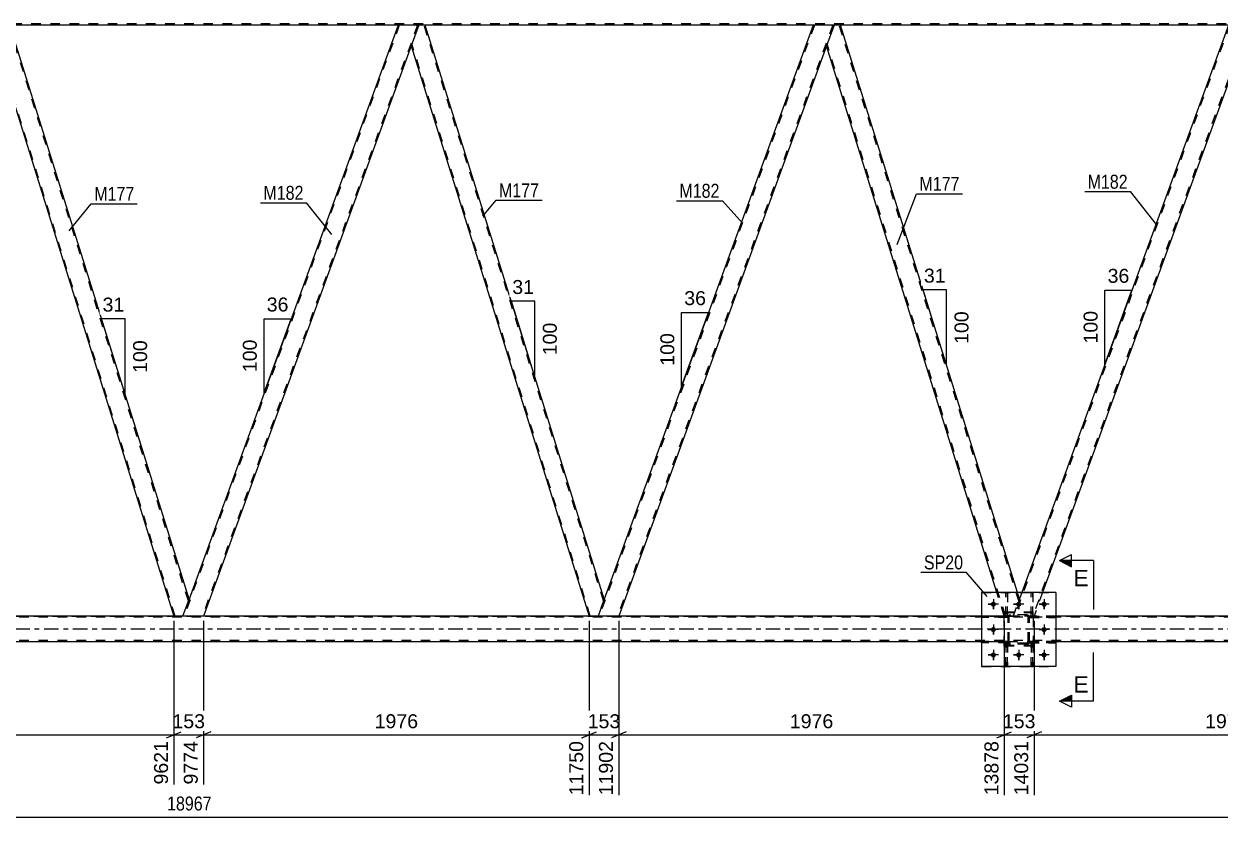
# Model space of a CAD drawing. Header units: millimetres. Extents: x -116 to 725, y -402 to 192.
# Drawn here: x 278.2 to 523.4, y -164.5 to -1.8 of the extents above; entities that cross this region are included whole.
import ezdxf

# ---------------------------------------------------------------- set-up
doc = ezdxf.new("R2010")
doc.units = ezdxf.units.MM
doc.linetypes.add('DXK_LINE_DOT2', pattern=[3.9198, 1.9599, -1.9599])
doc.linetypes.add('DXK_LINE_DOT3', pattern=[5.9187, 2.979, -0.9799, 0.9799, -0.9799])
doc.styles.add('Arial', font='ARIAL.TTF', dxfattribs={"height": 0.2})
doc.styles.add('Arial Narrow', font='ARIALN.TTF', dxfattribs={"height": 0.2})

# ---------------------------------------------------------------- blocks, each defined once
blk = doc.blocks.new('Part-200057495-4898 - 4561')
at = {"color": 7, "linetype": 'DXK_LINE_DOT2'}
for p, q in [((484.33, -128.75), (484.33, -128.43)), ((484.33, -128.43), (489.73, -128.43)), ((489.73, -128.75), (484.33, -128.75)), ((484.93, -128.75), (484.93, -128.43)), ((489.73, -128.43), (489.73, -128.75))]:
    blk.add_line(p, q, dxfattribs=at)
blk = doc.blocks.new('Part-200057495-4970 - 4561')
at = {"color": 7, "linetype": 'DXK_LINE_DOT2'}
for p, q in [((489.73, -123.23), (484.33, -123.23)), ((484.33, -123.23), (484.33, -123.55)), ((484.33, -123.55), (489.73, -123.55)), ((484.93, -123.55), (484.93, -123.23)), ((489.73, -123.55), (489.73, -123.23))]:
    blk.add_line(p, q, dxfattribs=at)
blk = doc.blocks.new('Part-200057495-4909 - 4561')
at = {"color": 2, "linetype": 'Continuous'}
for p, q in [((479.48, -118.4), (479.48, -118.39)), ((479.8, -118.39), (479.48, -118.39)), ((479.8, -118.4), (479.8, -118.39))]:
    blk.add_line(p, q, dxfattribs=at)
at = {"color": 7, "linetype": 'DXK_LINE_DOT2'}
for p, q in [((479.48, -123.24), (479.48, -118.4)), ((479.8, -123.24), (479.8, -118.4)), ((479.48, -122.64), (479.8, -122.64)), ((479.8, -123.24), (479.48, -123.24))]:
    blk.add_line(p, q, dxfattribs=at)
blk = doc.blocks.new('Part-200057495-4897 - 4561')
at = {"color": 7, "linetype": 'DXK_LINE_DOT2'}
for p, q in [((484.33, -123.55), (484.33, -123.23)), ((484.33, -123.23), (489.73, -123.23)), ((489.73, -123.55), (484.33, -123.55)), ((484.93, -123.55), (484.93, -123.23)), ((489.73, -123.23), (489.73, -123.55))]:
    blk.add_line(p, q, dxfattribs=at)
blk = doc.blocks.new('Part-200057495-4896 - 4561')
at = {"color": 2, "linetype": 'Continuous'}
for p, q in [((489.73, -118.4), (474.53, -118.4)), ((474.53, -118.4), (474.53, -133.6)), ((489.73, -118.4), (489.73, -133.6)), ((489.73, -133.6), (474.53, -133.6))]:
    blk.add_line(p, q, dxfattribs=at)
blk = doc.blocks.new('Part-200057495-4906 - 4561')
at = {"color": 7, "linetype": 'DXK_LINE_DOT2'}
for p, q in [((479.93, -128.43), (474.53, -128.43)), ((474.53, -128.75), (474.53, -128.43)), ((479.93, -128.75), (474.53, -128.75)), ((479.33, -128.75), (479.33, -128.43)), ((479.93, -128.43), (479.93, -128.75))]:
    blk.add_line(p, q, dxfattribs=at)
blk = doc.blocks.new('Part-200057495-4791 - 4561')
at = {"color": 7, "linetype": 'DXK_LINE_DOT2'}
for p, q in [((484.68, -133.59), (484.68, -128.76)), ((484.68, -128.76), (485, -128.76)), ((484.68, -129.36), (485, -129.36)), ((485, -128.76), (485, -133.59)), ((485, -133.59), (484.68, -133.59))]:
    blk.add_line(p, q, dxfattribs=at)
blk = doc.blocks.new('Part-200057495-4930 - 4561')
at = {"color": 7, "linetype": 'DXK_LINE_DOT2'}
for p, q in [((635.87, -123.46), (-43.23, -123.46)), ((48.85, -123.22), (635.87, -123.22)), ((489.73, -123.22), (474.53, -123.22)), ((635.87, -128.26), (-43.23, -128.26)), ((489.73, -128.5), (474.53, -128.5))]:
    blk.add_line(p, q, dxfattribs=at)
at = {"color": 2, "linetype": 'Continuous'}
for p, q in [((474.53, -123.22), (234.31, -123.22)), ((635.87, -123.22), (489.73, -123.22)), ((474.53, -128.5), (234.31, -128.5)), ((635.87, -128.5), (489.73, -128.5))]:
    blk.add_line(p, q, dxfattribs=at)
at = {"color": 7, "linetype": 'DXK_LINE_DOT3'}
blk.add_line((-43.23, -125.86), (635.87, -125.86), dxfattribs=at)
blk = doc.blocks.new('Part-200057495-4812 - 4561')
at = {"color": 7, "linetype": 'DXK_LINE_DOT2'}
for p, q in [((479.48, -133.59), (479.48, -128.76)), ((479.48, -128.76), (479.8, -128.76)), ((479.48, -129.36), (479.8, -129.36)), ((479.8, -128.76), (479.8, -133.59)), ((479.8, -133.59), (479.48, -133.59))]:
    blk.add_line(p, q, dxfattribs=at)
blk = doc.blocks.new('Part-200057495-4815 - 4561')
at = {"color": 7, "linetype": 'DXK_LINE_DOT2'}
for p, q in [((484.68, -123.24), (484.68, -118.39)), ((484.68, -118.39), (485, -118.39)), ((485, -118.39), (485, -123.24)), ((484.68, -122.64), (485, -122.64)), ((485, -123.24), (484.68, -123.24))]:
    blk.add_line(p, q, dxfattribs=at)
blk = doc.blocks.new('Part-200057495-4818 - 4561')
at = {"color": 7, "linetype": 'DXK_LINE_DOT2'}
for p, q in [((479.48, -123.24), (479.48, -118.39)), ((479.48, -118.39), (479.8, -118.39)), ((479.8, -118.39), (479.8, -123.24)), ((479.48, -122.64), (479.8, -122.64)), ((479.8, -123.24), (479.48, -123.24))]:
    blk.add_line(p, q, dxfattribs=at)
blk = doc.blocks.new('Part-200057495-4819 - 4561')
at = {"color": 7, "linetype": 'DXK_LINE_DOT2'}
for p, q in [((479.93, -128.43), (474.53, -128.43)), ((474.53, -128.43), (474.53, -128.75)), ((479.93, -128.75), (474.53, -128.75)), ((479.33, -128.75), (479.33, -128.43)), ((479.93, -128.75), (479.93, -128.43))]:
    blk.add_line(p, q, dxfattribs=at)
blk = doc.blocks.new('Part-200057495-4824 - 4561')
at = {"color": 7, "linetype": 'DXK_LINE_DOT2'}
for p, q in [((681.45, -1.76), (-18.66, -1.76)), ((360.44, -2), (354.86, -2)), ((445.57, -2), (440, -2))]:
    blk.add_line(p, q, dxfattribs=at)
at = {"color": 2, "linetype": 'Continuous'}
for p, q in [((354.86, -2), (275.3, -2)), ((440, -2), (360.44, -2)), ((525.13, -2), (445.57, -2))]:
    blk.add_line(p, q, dxfattribs=at)
blk = doc.blocks.new('Part-200057495-4831 - 4561')
at = {"color": 7, "linetype": 'DXK_LINE_DOT2'}
for p, q in [((479.93, -123.48), (479.96, -123.29)), ((479.96, -123.29), (479.93, -123.48)), ((479.93, -128.52), (479.93, -123.48)), ((480.17, -123.48), (480.19, -123.38)), ((480.17, -128.52), (480.17, -123.48)), ((480.19, -123.38), (480.24, -123.31)), ((480.22, -123.03), (480.41, -123)), ((480.41, -123), (480.22, -123.03)), ((480.24, -123.31), (480.32, -123.25)), ((480.32, -123.25), (480.41, -123.24)), ((483.85, -123), (480.41, -123)), ((480.41, -123.24), (483.85, -123.24)), ((483.85, -123), (484.03, -123.03)), ((484.03, -123.03), (483.85, -123)), ((483.85, -123.24), (483.94, -123.25)), ((483.94, -123.25), (484.02, -123.31)), ((484.02, -123.31), (484.07, -123.38)), ((484.07, -123.38), (484.09, -123.48)), ((484.09, -128.52), (484.09, -123.48)), ((484.29, -123.29), (484.33, -123.48)), ((484.33, -123.48), (484.29, -123.29)), ((484.33, -128.52), (484.33, -123.48)), ((479.96, -128.7), (479.93, -128.52)), ((479.93, -128.52), (479.96, -128.7)), ((480.19, -128.61), (480.17, -128.52)), ((480.24, -128.69), (480.19, -128.61)), ((480.41, -129), (480.22, -128.96)), ((480.22, -128.96), (480.41, -129)), ((480.32, -128.74), (480.24, -128.69)), ((480.41, -128.76), (480.32, -128.74)), ((483.85, -128.76), (480.41, -128.76)), ((483.85, -129), (480.41, -129)), ((483.94, -128.74), (483.85, -128.76)), ((484.03, -128.96), (483.85, -129)), ((483.85, -129), (484.03, -128.96)), ((484.02, -128.69), (483.94, -128.74)), ((484.07, -128.61), (484.02, -128.69)), ((484.09, -128.52), (484.07, -128.61)), ((484.33, -128.52), (484.29, -128.7)), ((484.29, -128.7), (484.33, -128.52))]:
    blk.add_line(p, q, dxfattribs=at)
at = {"color": 7, "linetype": 'DXK_LINE_DOT3'}
blk.add_line((482.13, -126), (482.13, -126), dxfattribs=at)
at = {"color": 7, "linetype": 'DXK_LINE_DOT2'}
for centre, start, end in [((480.41, -123.48), 112.5, 157.5), ((480.41, -123.48), 112.5, 157.5), ((483.85, -123.48), 22.5, 67.5), ((483.85, -123.48), 22.5, 67.5), ((480.41, -128.52), 202.5, 247.5), ((480.41, -128.52), 202.5, 247.5), ((483.85, -128.52), 292.5, 337.5), ((483.85, -128.52), 292.5, 337.5)]:
    blk.add_arc(centre, 0.48, start, end, dxfattribs=at)
blk = doc.blocks.new('Part-200057495-4832 - 4561')
at = {"color": 7, "linetype": 'DXK_LINE_DOT2'}
for p, q in [((485.13, -122.46), (479.13, -122.46)), ((479.13, -129.26), (479.13, -122.46)), ((485.13, -129.26), (485.13, -122.46)), ((485.13, -129.26), (479.13, -129.26))]:
    blk.add_line(p, q, dxfattribs=at)
blk = doc.blocks.new('Part-200057495-4890 - 4561')
at = {"color": 2, "linetype": 'Continuous'}
for p, q in [((359.12, -2), (357.57, -6.25)), ((360.44, -2), (359.12, -2)), ((397.14, -119.75), (360.44, -2)), ((357.57, -6.25), (394.03, -123.22)), ((397.14, -119.75), (396.87, -120.49)), ((396.87, -120.49), (395.88, -123.22))]:
    blk.add_line(p, q, dxfattribs=at)
at = {"color": 7, "linetype": 'DXK_LINE_DOT2'}
for p, q in [((397.01, -120.12), (360.19, -2)), ((394.28, -123.22), (357.71, -5.88)), ((397.12, -119.81), (396.87, -120.49)), ((395.88, -123.22), (394.03, -123.22))]:
    blk.add_line(p, q, dxfattribs=at)
blk = doc.blocks.new('Part-200057495-4833 - 4561')
at = {"color": 7, "linetype": 'DXK_LINE_DOT2'}
for p, q in [((485.13, -122.59), (479.13, -122.59)), ((479.13, -129.39), (479.13, -122.59)), ((485.13, -129.39), (485.13, -122.59)), ((485.13, -129.39), (479.13, -129.39))]:
    blk.add_line(p, q, dxfattribs=at)
blk = doc.blocks.new('Part-200057495-4834 - 4561')
at = {"color": 7, "linetype": 'DXK_LINE_DOT2'}
for p, q in [((479.93, -123.48), (479.96, -123.29)), ((479.96, -123.29), (479.93, -123.48)), ((479.93, -128.52), (479.93, -123.48)), ((480.17, -123.48), (480.19, -123.38)), ((480.17, -128.52), (480.17, -123.48)), ((480.19, -123.38), (480.24, -123.31)), ((480.22, -123.03), (480.41, -123)), ((480.41, -123), (480.22, -123.03)), ((480.24, -123.31), (480.32, -123.25)), ((480.32, -123.25), (480.41, -123.24)), ((483.85, -123), (480.41, -123)), ((480.41, -123.24), (483.85, -123.24)), ((483.85, -123), (484.03, -123.03)), ((484.03, -123.03), (483.85, -123)), ((483.85, -123.24), (483.94, -123.25)), ((483.94, -123.25), (484.02, -123.31)), ((484.02, -123.31), (484.07, -123.38)), ((484.07, -123.38), (484.09, -123.48)), ((484.09, -128.52), (484.09, -123.48)), ((484.29, -123.29), (484.33, -123.48)), ((484.33, -123.48), (484.29, -123.29)), ((484.33, -128.52), (484.33, -123.48)), ((479.96, -128.7), (479.93, -128.52)), ((479.93, -128.52), (479.96, -128.7)), ((480.19, -128.61), (480.17, -128.52)), ((480.24, -128.69), (480.19, -128.61)), ((480.41, -129), (480.22, -128.96)), ((480.22, -128.96), (480.41, -129)), ((480.32, -128.74), (480.24, -128.69)), ((480.41, -128.76), (480.32, -128.74)), ((483.85, -128.76), (480.41, -128.76)), ((483.85, -129), (480.41, -129)), ((483.94, -128.74), (483.85, -128.76)), ((484.03, -128.96), (483.85, -129)), ((483.85, -129), (484.03, -128.96)), ((484.02, -128.69), (483.94, -128.74)), ((484.07, -128.61), (484.02, -128.69)), ((484.09, -128.52), (484.07, -128.61)), ((484.33, -128.52), (484.29, -128.7)), ((484.29, -128.7), (484.33, -128.52))]:
    blk.add_line(p, q, dxfattribs=at)
at = {"color": 7, "linetype": 'DXK_LINE_DOT3'}
blk.add_line((482.13, -126), (482.13, -126), dxfattribs=at)
at = {"color": 7, "linetype": 'DXK_LINE_DOT2'}
for centre, start, end in [((480.41, -123.48), 112.5, 157.5), ((480.41, -123.48), 112.5, 157.5), ((483.85, -123.48), 22.5, 67.5), ((483.85, -123.48), 22.5, 67.5), ((480.41, -128.52), 202.5, 247.5), ((480.41, -128.52), 202.5, 247.5), ((483.85, -128.52), 292.5, 337.5), ((483.85, -128.52), 292.5, 337.5)]:
    blk.add_arc(centre, 0.48, start, end, dxfattribs=at)
blk = doc.blocks.new('Bolt-200057495-4852 - 4561')
at = {"color": 1, "linetype": 'Continuous'}
for p, q in [((476.93, -119.76), (476.93, -120.45)), ((482.13, -119.76), (482.13, -120.45)), ((487.33, -119.76), (487.33, -120.45)), ((475.89, -120.8), (476.58, -120.8)), ((476.93, -121.84), (476.93, -121.14)), ((477.97, -120.8), (477.28, -120.8)), ((481.09, -120.8), (481.78, -120.8)), ((482.13, -121.84), (482.13, -121.14)), ((483.17, -120.8), (482.48, -120.8)), ((486.29, -120.8), (486.98, -120.8)), ((487.33, -121.84), (487.33, -121.14)), ((488.37, -120.8), (487.68, -120.8)), ((476.93, -124.96), (476.93, -125.65)), ((487.33, -124.96), (487.33, -125.65)), ((475.89, -126), (476.58, -126)), ((476.93, -127.04), (476.93, -126.34)), ((477.97, -126), (477.28, -126)), ((486.29, -126), (486.98, -126)), ((487.33, -127.04), (487.33, -126.34)), ((488.37, -126), (487.68, -126)), ((475.89, -131.2), (476.58, -131.2)), ((476.93, -130.16), (476.93, -130.85)), ((476.93, -132.24), (476.93, -131.54)), ((477.97, -131.2), (477.28, -131.2)), ((481.09, -131.2), (481.78, -131.2)), ((482.13, -130.16), (482.13, -130.85)), ((482.13, -132.24), (482.13, -131.54)), ((483.17, -131.2), (482.48, -131.2)), ((486.29, -131.2), (486.98, -131.2)), ((487.33, -130.16), (487.33, -130.85)), ((487.33, -132.24), (487.33, -131.54)), ((488.37, -131.2), (487.68, -131.2))]:
    blk.add_line(p, q, dxfattribs=at)
blk = doc.blocks.new('Bolt-200057495-4853 - 4561')
at = {"linetype": 'Continuous'}
for points in [[(477.45, -120.8, -1), (476.41, -120.8, -1)], [(482.65, -120.8, -1), (481.61, -120.8, -1)], [(487.85, -120.8, -1), (486.81, -120.8, -1)], [(477.45, -126, -1), (476.41, -126, -1)], [(487.85, -126, -1), (486.81, -126, -1)], [(477.45, -131.2, -1), (476.41, -131.2, -1)], [(482.65, -131.2, -1), (481.61, -131.2, -1)], [(487.85, -131.2, -1), (486.81, -131.2, -1)]]:
    blk.add_hatch(color=1, dxfattribs=at).paths.add_polyline_path(points)
at = {"color": 1, "linetype": 'Continuous'}
for p, q in [((476.93, -119.76), (476.93, -121.84)), ((482.13, -119.76), (482.13, -121.84)), ((487.33, -119.76), (487.33, -121.84)), ((477.97, -120.8), (475.89, -120.8)), ((483.17, -120.8), (481.09, -120.8)), ((488.37, -120.8), (486.29, -120.8)), ((476.93, -124.96), (476.93, -127.04)), ((487.33, -124.96), (487.33, -127.04)), ((477.97, -126), (475.89, -126)), ((488.37, -126), (486.29, -126)), ((477.97, -131.2), (475.89, -131.2)), ((476.93, -130.16), (476.93, -132.24)), ((483.17, -131.2), (481.09, -131.2)), ((482.13, -130.16), (482.13, -132.24)), ((488.37, -131.2), (486.29, -131.2)), ((487.33, -130.16), (487.33, -132.24))]:
    blk.add_line(p, q, dxfattribs=at)
blk = doc.blocks.new('Part-200057495-4891 - 4561')
at = {"color": 7, "linetype": 'DXK_LINE_DOT2'}
for p, q in [((474.53, -118.4), (489.73, -118.4)), ((474.53, -118.4), (474.53, -133.6)), ((489.73, -118.4), (489.73, -133.6)), ((474.53, -133.6), (489.73, -133.6))]:
    blk.add_line(p, q, dxfattribs=at)
blk = doc.blocks.new('Part-200057495-4899 - 4561')
at = {"color": 7, "linetype": 'DXK_LINE_DOT2'}
for p, q in [((479.93, -123.23), (474.53, -123.23)), ((474.53, -123.55), (474.53, -123.23)), ((479.93, -123.55), (474.53, -123.55)), ((479.33, -123.55), (479.33, -123.23)), ((479.93, -123.23), (479.93, -123.55))]:
    blk.add_line(p, q, dxfattribs=at)
blk = doc.blocks.new('Part-200057495-4912 - 4561')
at = {"color": 2, "linetype": 'Continuous'}
for p, q in [((484.68, -118.4), (484.68, -118.39)), ((485, -118.39), (484.68, -118.39)), ((485, -118.4), (485, -118.39))]:
    blk.add_line(p, q, dxfattribs=at)
at = {"color": 7, "linetype": 'DXK_LINE_DOT2'}
for p, q in [((484.68, -123.24), (484.68, -118.4)), ((485, -123.24), (485, -118.4)), ((484.68, -122.64), (485, -122.64)), ((485, -123.24), (484.68, -123.24))]:
    blk.add_line(p, q, dxfattribs=at)
blk = doc.blocks.new('Part-200057495-4915 - 4561')
at = {"color": 7, "linetype": 'DXK_LINE_DOT2'}
for p, q in [((479.8, -128.76), (479.48, -128.76)), ((479.48, -128.76), (479.48, -133.59)), ((479.48, -129.36), (479.8, -129.36)), ((479.8, -133.59), (479.8, -128.76)), ((479.48, -133.59), (479.8, -133.59))]:
    blk.add_line(p, q, dxfattribs=at)
blk = doc.blocks.new('Part-200057495-4935 - 4561')
at = {"color": 7, "linetype": 'DXK_LINE_DOT2'}
for p, q in [((355.12, -2), (311, -123.22)), ((358.87, -2), (314.75, -123.22)), ((359.12, -2), (357.57, -6.25)), ((359.08, -2), (358.97, -2)), ((359.12, -2), (359.08, -2)), ((312.01, -119.75), (310.74, -123.22)), ((315, -123.22), (310.74, -123.22))]:
    blk.add_line(p, q, dxfattribs=at)
at = {"color": 2, "linetype": 'Continuous'}
for p, q in [((354.86, -2), (312.01, -119.75)), ((358.61, -2), (354.86, -2)), ((358.61, -2), (359.12, -2)), ((357.57, -6.25), (315, -123.22))]:
    blk.add_line(p, q, dxfattribs=at)
blk = doc.blocks.new('Part-200057495-4971 - 4561')
at = {"color": 7, "linetype": 'DXK_LINE_DOT2'}
for p, q in [((489.73, -128.43), (484.33, -128.43)), ((484.33, -128.43), (484.33, -128.75)), ((484.33, -128.75), (489.73, -128.75)), ((484.93, -128.75), (484.93, -128.43)), ((489.73, -128.75), (489.73, -128.43))]:
    blk.add_line(p, q, dxfattribs=at)
blk = doc.blocks.new('Part-200057495-4972 - 4561')
at = {"color": 7, "linetype": 'DXK_LINE_DOT2'}
for p, q in [((479.93, -123.23), (474.53, -123.23)), ((474.53, -123.23), (474.53, -123.55)), ((479.93, -123.55), (474.53, -123.55)), ((479.33, -123.55), (479.33, -123.23)), ((479.93, -123.55), (479.93, -123.23))]:
    blk.add_line(p, q, dxfattribs=at)
blk = doc.blocks.new('Part-200057495-4981 - 4561')
at = {"color": 2, "linetype": 'Continuous'}
for p, q in [((444.26, -2), (442.71, -6.25)), ((445.57, -2), (444.26, -2)), ((481.85, -118.4), (445.57, -2)), ((477.66, -118.4), (442.71, -6.25))]:
    blk.add_line(p, q, dxfattribs=at)
at = {"color": 7, "linetype": 'DXK_LINE_DOT2'}
for p, q in [((482.14, -120.12), (445.32, -2)), ((479.42, -123.22), (442.84, -5.88)), ((479.17, -123.22), (477.66, -118.4)), ((481.01, -123.22), (482.28, -119.75)), ((482.28, -119.75), (481.85, -118.4)), ((479.17, -123.22), (481.01, -123.22))]:
    blk.add_line(p, q, dxfattribs=at)
blk = doc.blocks.new('Part-200057495-5019 - 4561')
at = {"color": 7, "linetype": 'DXK_LINE_DOT2'}
for p, q in [((525.39, -2), (481.27, -123.22)), ((529.13, -2), (485.01, -123.22)), ((529.39, -2), (527.84, -6.25)), ((529.35, -2), (529.24, -2)), ((529.39, -2), (529.35, -2)), ((482.77, -118.4), (481.01, -123.22)), ((487.02, -118.4), (485.27, -123.22)), ((485.27, -123.22), (481.01, -123.22))]:
    blk.add_line(p, q, dxfattribs=at)
at = {"color": 2, "linetype": 'Continuous'}
for p, q in [((525.13, -2), (482.77, -118.4)), ((528.88, -2), (525.13, -2)), ((528.88, -2), (529.39, -2)), ((527.84, -6.25), (487.02, -118.4))]:
    blk.add_line(p, q, dxfattribs=at)
blk = doc.blocks.new('Part-200057495-5034 - 4561')
at = {"color": 7, "linetype": 'DXK_LINE_DOT2'}
for p, q in [((440.25, -2), (396.13, -123.22)), ((444, -2), (399.88, -123.22)), ((444.26, -2), (442.71, -6.25)), ((444.22, -2), (444.11, -2)), ((444.26, -2), (444.22, -2)), ((397.14, -119.75), (395.88, -123.22)), ((400.13, -123.22), (395.88, -123.22))]:
    blk.add_line(p, q, dxfattribs=at)
at = {"color": 2, "linetype": 'Continuous'}
for p, q in [((440, -2), (397.14, -119.75)), ((443.74, -2), (440, -2)), ((443.74, -2), (444.26, -2)), ((442.71, -6.25), (400.13, -123.22))]:
    blk.add_line(p, q, dxfattribs=at)
blk = doc.blocks.new('Part-200057495-5039 - 4561')
at = {"color": 2, "linetype": 'Continuous'}
for p, q in [((273.99, -2), (272.44, -6.25)), ((273.99, -2), (275.3, -2)), ((312.01, -119.75), (275.3, -2)), ((272.44, -6.25), (308.9, -123.22)), ((310.74, -123.22), (312.01, -119.75))]:
    blk.add_line(p, q, dxfattribs=at)
at = {"color": 7, "linetype": 'DXK_LINE_DOT2'}
for p, q in [((311.87, -120.12), (275.05, -2)), ((309.15, -123.22), (272.58, -5.88)), ((310.74, -123.22), (308.9, -123.22))]:
    blk.add_line(p, q, dxfattribs=at)
blk = doc.blocks.new('Part-200057495-5062 - 4561')
at = {"color": 7, "linetype": 'DXK_LINE_DOT2'}
for p, q in [((485, -128.76), (484.68, -128.76)), ((484.68, -128.76), (484.68, -133.59)), ((484.68, -129.36), (485, -129.36)), ((485, -133.59), (485, -128.76)), ((484.68, -133.59), (485, -133.59))]:
    blk.add_line(p, q, dxfattribs=at)
blk = doc.blocks.new('AngleDimension-200057495-15251 - 4561')
at = {"color": 7, "linetype": 'Continuous'}
for p, q in [((413.01, -60.94), (418.55, -60.94)), ((413.01, -76.16), (418.55, -60.94)), ((413.01, -76.16), (413.01, -60.94)), ((413.76, -74.1), (418.55, -60.94))]:
    blk.add_line(p, q, dxfattribs=at)
at = {"color": 0}
for points in [[(418.6, -60.04), (418.6, -55.84), (412.95, -55.84), (412.95, -60.04)], [(412.11, -64.61), (407.91, -64.61), (407.91, -72.48), (412.11, -72.48)]]:
    blk.add_wipeout(points, dxfattribs=at)
at = {"color": 3, "style": 'Arial'}
blk.add_text('36', height=2.865, dxfattribs=at).set_placement((413.55, -59.44))
blk.add_text('100', height=2.865, rotation=90.0002, dxfattribs=at).set_placement((411.51, -71.88))
blk = doc.blocks.new('StraightDimension-200057495-5122 - 4561')
at = {"color": 7, "linetype": 'Continuous'}
blk.add_line((-57.93, -164.46), (682.09, -164.46), dxfattribs=at)
at = {"color": 0}
blk.add_wipeout([(317.25, -163.71), (317.25, -159.51), (306.91, -159.51), (306.91, -163.71)], dxfattribs=at)
at = {"color": 3, "style": 'Arial Narrow'}
blk.add_text('18967', height=2.863, dxfattribs=at).set_placement((307.51, -163.11))
blk = doc.blocks.new('AngleDimension-200057495-6401 - 4561')
at = {"color": 7, "linetype": 'Continuous'}
for p, q in [((297.15, -72.09), (294.09, -62.27)), ((298.91, -62.27), (294.09, -62.27)), ((298.91, -77.73), (294.09, -62.27)), ((298.91, -77.73), (298.91, -62.27))]:
    blk.add_line(p, q, dxfattribs=at)
at = {"color": 0}
for points in [[(299.32, -61.37), (299.32, -57.17), (293.68, -57.17), (293.68, -61.37)], [(304.01, -66.06), (299.81, -66.06), (299.81, -73.94), (304.01, -73.94)]]:
    blk.add_wipeout(points, dxfattribs=at)
at = {"color": 3, "style": 'Arial'}
blk.add_text('31', height=2.865, dxfattribs=at).set_placement((294.28, -60.77))
blk.add_text('100', height=2.865, rotation=90.0002, dxfattribs=at).set_placement((303.41, -73.34))
blk = doc.blocks.new('StraightDimension-200057495-14772 - 4561')
at = {"color": 7, "linetype": 'Continuous'}
for p, q in [((315, -124.22), (315, -157.78)), ((394.03, -124.22), (394.03, -160)), ((316.5, -146.98), (313.5, -148.18)), ((392.53, -148.18), (395.53, -146.98)), ((315, -147.58), (394.03, -147.58))]:
    blk.add_line(p, q, dxfattribs=at)
at = {"color": 0}
blk.add_wipeout([(359.56, -146.83), (359.56, -142.63), (349.47, -142.63), (349.47, -146.83)], dxfattribs=at)
at = {"color": 0, "linetype": 'Continuous'}
blk.add_wipeout([(393.43, -148.28), (389.23, -148.28), (389.23, -160.6), (393.43, -160.6)], dxfattribs=at)
at = {"color": 3, "style": 'Arial'}
blk.add_text('1976', height=2.865, dxfattribs=at).set_placement((350.07, -146.23))
at = {"color": 3, "linetype": 'Continuous', "style": 'Arial'}
blk.add_text('11750', height=2.865, rotation=90.0002, dxfattribs=at).set_placement((392.83, -160))
blk = doc.blocks.new('StraightDimension-200057495-14768 - 4561')
at = {"color": 7, "linetype": 'Continuous'}
for p, q in [((485.27, -124.22), (485.27, -160)), ((564.3, -124.22), (564.3, -160)), ((486.77, -146.98), (483.77, -148.18)), ((562.8, -148.18), (565.8, -146.98)), ((485.27, -147.58), (564.3, -147.58))]:
    blk.add_line(p, q, dxfattribs=at)
at = {"color": 0}
blk.add_wipeout([(529.83, -146.83), (529.83, -142.63), (519.74, -142.63), (519.74, -146.83)], dxfattribs=at)
at = {"color": 0, "linetype": 'Continuous'}
blk.add_wipeout([(563.7, -148.28), (559.5, -148.28), (559.5, -160.6), (563.7, -160.6)], dxfattribs=at)
at = {"color": 3, "style": 'Arial'}
blk.add_text('1976', height=2.865, dxfattribs=at).set_placement((520.34, -146.23))
at = {"color": 3, "linetype": 'Continuous', "style": 'Arial'}
blk.add_text('16006', height=2.865, rotation=90.0002, dxfattribs=at).set_placement((563.1, -160))
blk = doc.blocks.new('AngleDimension-200057495-6429 - 4561')
at = {"color": 7, "linetype": 'Continuous'}
for p, q in [((380.44, -66.16), (378.1, -58.66)), ((382.92, -58.66), (378.1, -58.66)), ((382.92, -74.13), (378.1, -58.66)), ((382.92, -74.13), (382.92, -58.66))]:
    blk.add_line(p, q, dxfattribs=at)
at = {"color": 0}
for points in [[(383.33, -57.76), (383.33, -53.56), (377.69, -53.56), (377.69, -57.76)], [(388.02, -62.46), (383.82, -62.46), (383.82, -70.33), (388.02, -70.33)]]:
    blk.add_wipeout(points, dxfattribs=at)
at = {"color": 3, "style": 'Arial'}
blk.add_text('31', height=2.865, dxfattribs=at).set_placement((378.29, -57.16))
blk.add_text('100', height=2.865, rotation=90.0002, dxfattribs=at).set_placement((387.42, -69.73))
blk = doc.blocks.new('AngleDimension-200057495-15265 - 4561')
at = {"color": 7, "linetype": 'Continuous'}
for p, q in [((499.8, -56.37), (505.35, -56.37)), ((499.8, -71.59), (505.35, -56.37)), ((499.8, -71.59), (499.8, -56.37)), ((500.08, -70.84), (499.8, -71.59))]:
    blk.add_line(p, q, dxfattribs=at)
at = {"color": 0}
for points in [[(505.4, -55.47), (505.4, -51.27), (499.75, -51.27), (499.75, -55.47)], [(498.9, -60.04), (494.7, -60.04), (494.7, -67.91), (498.9, -67.91)]]:
    blk.add_wipeout(points, dxfattribs=at)
at = {"color": 3, "style": 'Arial'}
blk.add_text('36', height=2.865, dxfattribs=at).set_placement((500.35, -54.87))
blk.add_text('100', height=2.865, rotation=90.0002, dxfattribs=at).set_placement((498.3, -67.31))
blk = doc.blocks.new('StraightDimension-200057495-14771 - 4561')
at = {"color": 7, "linetype": 'Continuous'}
for p, q in [((394.03, -124.22), (394.03, -160)), ((400.13, -124.22), (400.13, -160)), ((392.53, -148.18), (395.53, -146.98)), ((401.63, -146.98), (398.63, -148.18)), ((394.03, -147.58), (400.13, -147.58))]:
    blk.add_line(p, q, dxfattribs=at)
at = {"color": 0}
blk.add_wipeout([(401.02, -146.83), (401.02, -142.63), (393.15, -142.63), (393.15, -146.83)], dxfattribs=at)
at = {"color": 0, "linetype": 'Continuous'}
blk.add_wipeout([(399.53, -148.28), (395.33, -148.28), (395.33, -160.6), (399.53, -160.6)], dxfattribs=at)
at = {"color": 3, "style": 'Arial'}
blk.add_text('153', height=2.865, dxfattribs=at).set_placement((393.75, -146.23))
at = {"color": 3, "linetype": 'Continuous', "style": 'Arial'}
blk.add_text('11902', height=2.865, rotation=90.0002, dxfattribs=at).set_placement((398.93, -160))
blk = doc.blocks.new('AngleDimension-200057495-6457 - 4561')
at = {"color": 7, "linetype": 'Continuous'}
for p, q in [((464.86, -63.87), (462.51, -56.33)), ((467.33, -56.33), (462.51, -56.33)), ((467.33, -71.79), (462.51, -56.33)), ((467.33, -71.79), (467.33, -56.33))]:
    blk.add_line(p, q, dxfattribs=at)
at = {"color": 0}
for points in [[(467.74, -55.43), (467.74, -51.23), (462.09, -51.23), (462.09, -55.43)], [(472.43, -60.12), (468.23, -60.12), (468.23, -68), (472.43, -68)]]:
    blk.add_wipeout(points, dxfattribs=at)
at = {"color": 3, "style": 'Arial'}
blk.add_text('31', height=2.865, dxfattribs=at).set_placement((462.69, -54.83))
blk.add_text('100', height=2.865, rotation=90.0002, dxfattribs=at).set_placement((471.83, -67.4))
blk = doc.blocks.new('StraightDimension-200057495-14769 - 4561')
at = {"color": 7, "linetype": 'Continuous'}
for p, q in [((479.17, -124.22), (479.17, -160)), ((485.27, -124.22), (485.27, -160)), ((477.67, -148.18), (480.67, -146.98)), ((486.77, -146.98), (483.77, -148.18)), ((479.17, -147.58), (485.27, -147.58))]:
    blk.add_line(p, q, dxfattribs=at)
at = {"color": 0}
blk.add_wipeout([(486.15, -146.83), (486.15, -142.63), (478.28, -142.63), (478.28, -146.83)], dxfattribs=at)
at = {"color": 0, "linetype": 'Continuous'}
blk.add_wipeout([(484.67, -148.28), (480.47, -148.28), (480.47, -160.6), (484.67, -160.6)], dxfattribs=at)
at = {"color": 3, "style": 'Arial'}
blk.add_text('153', height=2.865, dxfattribs=at).set_placement((478.88, -146.23))
at = {"color": 3, "linetype": 'Continuous', "style": 'Arial'}
blk.add_text('14031', height=2.865, rotation=90.0002, dxfattribs=at).set_placement((484.07, -160))
blk = doc.blocks.new('StraightDimension-200057495-14770 - 4561')
at = {"color": 7, "linetype": 'Continuous'}
for p, q in [((400.13, -124.22), (400.13, -160)), ((479.17, -124.22), (479.17, -160)), ((401.63, -146.98), (398.63, -148.18)), ((477.67, -148.18), (480.67, -146.98)), ((400.13, -147.58), (479.17, -147.58))]:
    blk.add_line(p, q, dxfattribs=at)
at = {"color": 0}
blk.add_wipeout([(444.7, -146.83), (444.7, -142.63), (434.6, -142.63), (434.6, -146.83)], dxfattribs=at)
at = {"color": 0, "linetype": 'Continuous'}
blk.add_wipeout([(478.57, -148.28), (474.37, -148.28), (474.37, -160.6), (478.57, -160.6)], dxfattribs=at)
at = {"color": 3, "style": 'Arial'}
blk.add_text('1976', height=2.865, dxfattribs=at).set_placement((435.2, -146.23))
at = {"color": 3, "linetype": 'Continuous', "style": 'Arial'}
blk.add_text('13878', height=2.865, rotation=90.0002, dxfattribs=at).set_placement((477.97, -160))
blk = doc.blocks.new('StraightDimension-200057495-14773 - 4561')
at = {"color": 7, "linetype": 'Continuous'}
for p, q in [((308.9, -124.22), (308.9, -157.78)), ((315, -124.22), (315, -157.78)), ((307.4, -148.18), (310.4, -146.98)), ((316.5, -146.98), (313.5, -148.18)), ((308.9, -147.58), (315, -147.58))]:
    blk.add_line(p, q, dxfattribs=at)
at = {"color": 0}
blk.add_wipeout([(315.89, -146.83), (315.89, -142.63), (308.01, -142.63), (308.01, -146.83)], dxfattribs=at)
at = {"color": 0, "linetype": 'Continuous'}
blk.add_wipeout([(314.4, -148.28), (310.2, -148.28), (310.2, -158.38), (314.4, -158.38)], dxfattribs=at)
at = {"color": 3, "style": 'Arial'}
blk.add_text('153', height=2.865, dxfattribs=at).set_placement((308.61, -146.23))
at = {"color": 3, "linetype": 'Continuous', "style": 'Arial'}
blk.add_text('9774', height=2.865, rotation=90.0002, dxfattribs=at).set_placement((313.8, -157.78))
blk = doc.blocks.new('StraightDimension-200057495-14774 - 4561')
at = {"color": 7, "linetype": 'Continuous'}
for p, q in [((229.87, -124.22), (229.87, -157.78)), ((308.9, -124.22), (308.9, -157.78)), ((231.37, -146.98), (228.37, -148.18)), ((307.4, -148.18), (310.4, -146.98)), ((229.87, -147.58), (308.9, -147.58))]:
    blk.add_line(p, q, dxfattribs=at)
at = {"color": 0}
blk.add_wipeout([(274.43, -146.83), (274.43, -142.63), (264.34, -142.63), (264.34, -146.83)], dxfattribs=at)
at = {"color": 0, "linetype": 'Continuous'}
blk.add_wipeout([(308.3, -148.28), (304.1, -148.28), (304.1, -158.38), (308.3, -158.38)], dxfattribs=at)
at = {"color": 3, "style": 'Arial'}
blk.add_text('1976', height=2.865, dxfattribs=at).set_placement((264.94, -146.23))
at = {"color": 3, "linetype": 'Continuous', "style": 'Arial'}
blk.add_text('9621', height=2.865, rotation=90.0002, dxfattribs=at).set_placement((307.7, -157.78))
blk = doc.blocks.new('AngleDimension-200057495-15237 - 4561')
at = {"color": 7, "linetype": 'Continuous'}
for p, q in [((327.4, -62.25), (332.94, -62.25)), ((327.4, -77.47), (332.94, -62.25)), ((327.4, -77.47), (327.4, -62.25)), ((327.55, -77.04), (327.4, -77.47))]:
    blk.add_line(p, q, dxfattribs=at)
at = {"color": 0}
for points in [[(332.99, -61.35), (332.99, -57.15), (327.34, -57.15), (327.34, -61.35)], [(326.5, -65.92), (322.3, -65.92), (322.3, -73.79), (326.5, -73.79)]]:
    blk.add_wipeout(points, dxfattribs=at)
at = {"color": 3, "style": 'Arial'}
blk.add_text('36', height=2.865, dxfattribs=at).set_placement((327.94, -60.75))
blk.add_text('100', height=2.865, rotation=90.0002, dxfattribs=at).set_placement((325.9, -73.19))
blk = doc.blocks.new('Mark-200057495-4892 - 4561')
at = {"color": 0}
blk.add_wipeout([(470.73, -113.65), (470.73, -110.65), (462.69, -110.65), (462.69, -113.65)], dxfattribs=at)
blk.add_wipeout([(470.73, -113.65), (470.73, -110.65), (462.69, -110.65), (462.69, -113.65)], dxfattribs=at)
at = {"color": 30, "linetype": 'Continuous'}
for p in [(462.09, -114.25), (475.68, -119.19)]:
    blk.add_line(p, (471.33, -114.25), dxfattribs=at)
at = {"color": 3, "style": 'Arial Narrow'}
blk.add_text('SP20', height=2.863, dxfattribs=at).set_placement((462.69, -113.65))
blk = doc.blocks.new('Mark-200057495-4886 - 4561')
at = {"color": 0}
blk.add_wipeout([(383.79, -37.33), (383.79, -34.33), (375.56, -34.33), (375.56, -37.33)], dxfattribs=at)
blk.add_wipeout([(383.79, -37.33), (383.79, -34.33), (375.56, -34.33), (375.56, -37.33)], dxfattribs=at)
at = {"color": 30, "linetype": 'Continuous'}
for p, q in [((372.26, -41.21), (374.96, -37.93)), ((374.96, -37.93), (384.39, -37.93))]:
    blk.add_line(p, q, dxfattribs=at)
at = {"color": 3, "style": 'Arial Narrow'}
blk.add_text('M177', height=2.863, dxfattribs=at).set_placement((375.56, -37.33))
blk = doc.blocks.new('Mark-200057495-4931 - 4561')
at = {"color": 0}
blk.add_wipeout([(335.49, -37.84), (335.49, -34.84), (327.27, -34.84), (327.27, -37.84)], dxfattribs=at)
blk.add_wipeout([(335.49, -37.84), (335.49, -34.84), (327.27, -34.84), (327.27, -37.84)], dxfattribs=at)
at = {"color": 30, "linetype": 'Continuous'}
for p in [(326.67, -38.44), (341.29, -44.98)]:
    blk.add_line(p, (336.09, -38.44), dxfattribs=at)
at = {"color": 3, "style": 'Arial Narrow'}
blk.add_text('M182', height=2.863, dxfattribs=at).set_placement((327.27, -37.84))
blk = doc.blocks.new('Mark-200057495-4977 - 4561')
at = {"color": 0}
blk.add_wipeout([(470.01, -36), (470.01, -33), (461.78, -33), (461.78, -36)], dxfattribs=at)
blk.add_wipeout([(470.01, -36), (470.01, -33), (461.78, -33), (461.78, -36)], dxfattribs=at)
at = {"color": 30, "linetype": 'Continuous'}
for p, q in [((457.21, -46.98), (461.18, -36.6)), ((461.18, -36.6), (470.61, -36.6))]:
    blk.add_line(p, q, dxfattribs=at)
at = {"color": 3, "style": 'Arial Narrow'}
blk.add_text('M177', height=2.863, dxfattribs=at).set_placement((461.78, -36))
blk = doc.blocks.new('Mark-200057495-5015 - 4561')
at = {"color": 0}
blk.add_wipeout([(504.47, -35.56), (504.47, -32.56), (496.25, -32.56), (496.25, -35.56)], dxfattribs=at)
blk.add_wipeout([(504.47, -35.56), (504.47, -32.56), (496.25, -32.56), (496.25, -35.56)], dxfattribs=at)
at = {"color": 30, "linetype": 'Continuous'}
for p in [(495.65, -36.16), (510.39, -42.93)]:
    blk.add_line(p, (505.07, -36.16), dxfattribs=at)
at = {"color": 3, "style": 'Arial Narrow'}
blk.add_text('M182', height=2.863, dxfattribs=at).set_placement((496.25, -35.56))
blk = doc.blocks.new('Mark-200057495-5030 - 4561')
at = {"color": 0}
blk.add_wipeout([(420.78, -37.42), (420.78, -34.42), (412.56, -34.42), (412.56, -37.42)], dxfattribs=at)
blk.add_wipeout([(420.78, -37.42), (420.78, -34.42), (412.56, -34.42), (412.56, -37.42)], dxfattribs=at)
at = {"color": 30, "linetype": 'Continuous'}
for p in [(411.96, -38.02), (425.52, -42.63)]:
    blk.add_line(p, (421.38, -38.02), dxfattribs=at)
at = {"color": 3, "style": 'Arial Narrow'}
blk.add_text('M182', height=2.863, dxfattribs=at).set_placement((412.56, -37.42))
blk = doc.blocks.new('Mark-200057495-5035 - 4561')
at = {"color": 0}
blk.add_wipeout([(300.81, -38.05), (300.81, -35.05), (292.58, -35.05), (292.58, -38.05)], dxfattribs=at)
blk.add_wipeout([(300.81, -38.05), (300.81, -35.05), (292.58, -35.05), (292.58, -38.05)], dxfattribs=at)
at = {"color": 30, "linetype": 'Continuous'}
for p, q in [((287.41, -44.21), (291.98, -38.65)), ((291.98, -38.65), (301.41, -38.65))]:
    blk.add_line(p, q, dxfattribs=at)
at = {"color": 3, "style": 'Arial Narrow'}
blk.add_text('M177', height=2.863, dxfattribs=at).set_placement((292.58, -38.05))
blk = doc.blocks.new('SectionMark-200057495-6518 - 4561')
at = {"color": 6, "linetype": 'Continuous'}
for p, q in [((490.47, -111.86), (492.97, -110.61)), ((497.47, -111.86), (490.47, -111.86)), ((497.47, -140.67), (490.47, -140.67)), ((492.97, -141.92), (490.47, -140.67))]:
    blk.add_line(p, q, dxfattribs=at)
at = {"color": 0, "linetype": 'Continuous'}
for points in [[(496.47, -117.11), (496.47, -113.61), (493.36, -113.61), (493.36, -117.11)], [(496.47, -138.92), (496.47, -135.42), (493.36, -135.42), (493.36, -138.92)]]:
    blk.add_wipeout(points, dxfattribs=at)
at = {"linetype": 'Continuous'}
for points in [[(492.97, -111.86), (492.97, -113.11), (490.47, -111.86)], [(492.97, -139.42), (492.97, -140.67), (490.47, -140.67)]]:
    blk.add_hatch(color=6, dxfattribs=at).paths.add_polyline_path(points)
at = {"color": 6, "linetype": 'Continuous'}
for p, q in [((490.47, -111.86), (492.97, -113.11)), ((492.97, -113.11), (492.97, -110.61)), ((497.47, -111.86), (497.47, -121.86)), ((497.47, -140.67), (497.47, -130.67)), ((490.47, -140.67), (492.97, -139.42)), ((492.97, -139.42), (492.97, -141.92))]:
    blk.add_line(p, q, dxfattribs=at)
at = {"color": 3, "linetype": 'Continuous', "style": 'Arial'}
for p in [(493.36, -117.11), (493.36, -138.92)]:
    blk.add_text('E', height=3.34, dxfattribs=at).set_placement(p)

msp = doc.modelspace()

# ---------------------------------------------------------------- block references
for name in ['Part-200057495-4824 - 4561', 'Part-200057495-5039 - 4561', 'Part-200057495-4935 - 4561', 'Part-200057495-4890 - 4561', 'Part-200057495-5034 - 4561', 'Part-200057495-4981 - 4561', 'Part-200057495-5019 - 4561', 'Part-200057495-4896 - 4561', 'Part-200057495-4891 - 4561', 'Bolt-200057495-4852 - 4561', 'Bolt-200057495-4853 - 4561', 'Part-200057495-4909 - 4561', 'Part-200057495-4818 - 4561', 'Part-200057495-4815 - 4561', 'Part-200057495-4912 - 4561', 'Part-200057495-4832 - 4561', 'Part-200057495-4833 - 4561', 'Part-200057495-4930 - 4561', 'Part-200057495-4899 - 4561', 'Part-200057495-4972 - 4561', 'Part-200057495-4831 - 4561', 'Part-200057495-4834 - 4561', 'Part-200057495-4970 - 4561', 'Part-200057495-4897 - 4561', 'Part-200057495-4906 - 4561', 'Part-200057495-4819 - 4561', 'Part-200057495-4812 - 4561', 'Part-200057495-4915 - 4561', 'Part-200057495-4898 - 4561', 'Part-200057495-4971 - 4561', 'Part-200057495-4791 - 4561', 'Part-200057495-5062 - 4561']:
    msp.add_blockref(name, (0, 0))

# ---------------------------------------------------------------- next in the draw order: block references
msp.add_blockref('AngleDimension-200057495-15251 - 4561', (0, 0))

# ---------------------------------------------------------------- next in the draw order: block references
msp.add_blockref('StraightDimension-200057495-5122 - 4561', (0, 0))

# ---------------------------------------------------------------- next in the draw order: block references
for name in ['Mark-200057495-4886 - 4561', 'Mark-200057495-4977 - 4561', 'Mark-200057495-5015 - 4561', 'Mark-200057495-5035 - 4561', 'Mark-200057495-4931 - 4561', 'Mark-200057495-5030 - 4561', 'AngleDimension-200057495-6457 - 4561', 'AngleDimension-200057495-15265 - 4561', 'AngleDimension-200057495-6429 - 4561', 'AngleDimension-200057495-6401 - 4561', 'AngleDimension-200057495-15237 - 4561', 'Mark-200057495-4892 - 4561', 'StraightDimension-200057495-14772 - 4561', 'StraightDimension-200057495-14768 - 4561']:
    msp.add_blockref(name, (0, 0))

# ---------------------------------------------------------------- next in the draw order: block references
for name in ['SectionMark-200057495-6518 - 4561', 'StraightDimension-200057495-14773 - 4561', 'StraightDimension-200057495-14771 - 4561', 'StraightDimension-200057495-14769 - 4561']:
    msp.add_blockref(name, (0, 0))

# ---------------------------------------------------------------- next in the draw order: block references
for name in ['StraightDimension-200057495-14774 - 4561', 'StraightDimension-200057495-14770 - 4561']:
    msp.add_blockref(name, (0, 0))

doc.saveas('drawing.dxf')
